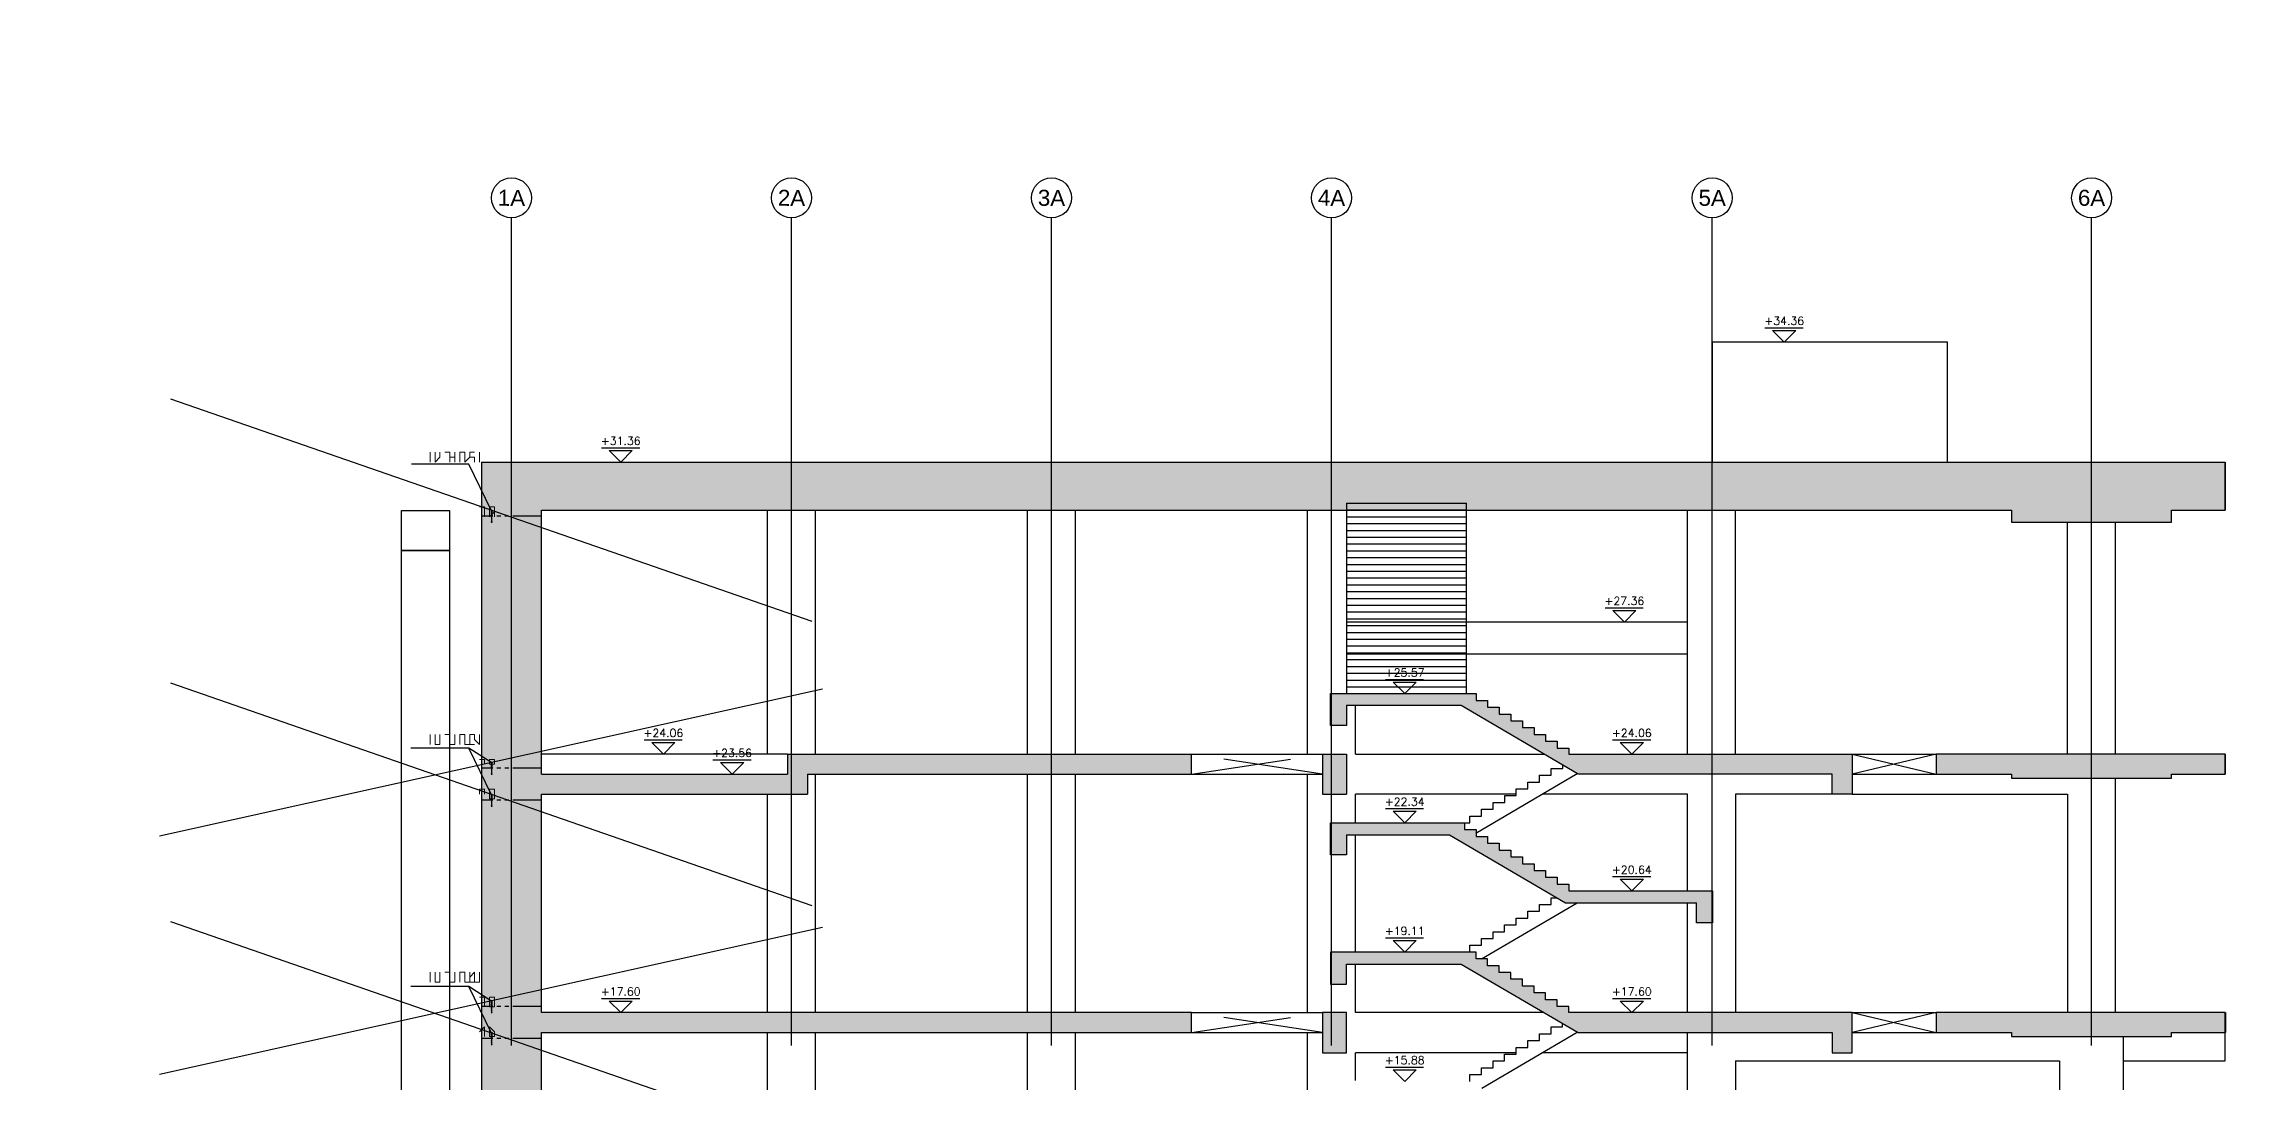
# Model space of a CAD drawing. Header units: millimetres. Extents: x 400382 to 401500, y 4543975 to 4544133.
# Drawn here: x 401132.5 to 401187, y 4544039 to 4544064.9 of the extents above; entities that cross this region are included whole.
import ezdxf
from ezdxf.enums import TextEntityAlignment as Align

# ---------------------------------------------------------------- set-up
doc = ezdxf.new("R2010")
doc.units = ezdxf.units.MM
for name, pattern in [('ACAD_ISO05W100', [33, 24, -3, 0, -3, 0, -3]), ('AKS', [3, 2.5, -0.25, 0, -0.25]), ('CIZGI', [0.4, 0.25, -0.15]), ('CONTINU', [0]), ('HIDDEN', [0.375, 0.25, -0.125])]:
    doc.linetypes.add(name, pattern=pattern)
for name, color, linetype in [('aks prota', 2, 'AKS'), ('caks prota', 4, 'Continuous'), ('görünüş prota', 4, 'Continuous'), ('inşaat derzi prota', 11, 'Continuous'), ('kesik prota', 2, 'CIZGI'), ('kesit prota', 1, 'Continuous'), ('kesit tarama prota', 252, 'Continuous'), ('kot prota', 4, 'Continuous'), ('merdiven prota', 2, 'Continuous'), ('not çizgisi prota', 4, 'Continuous'), ('PRT-CST-rc_level', 6, 'Continuous'), ('PRT-CST-rc_levermark', 4, 'Continuous'), ('st_s_su tutucu', 2, 'Continuous'), ('st_s_ölçü', 4, 'Continuous'), ('taks prota', 7, 'Continuous'), ('ölçü prota', 4, 'Continuous')]:
    doc.layers.add(name, color=color, linetype=linetype)
doc.layers.add('PRT-KD-kazik', color=172, linetype='Continuous', lineweight=25)
doc.styles.add('OLCU', font='romanstw.shx')
doc.styles.add('TAKS', font='Arial Unicode.ttf')
doc.dimstyles.new('1-50', dxfattribs={"dimtxt": 10, "dimasz": 4, "dimexe": 4, "dimexo": 8, "dimgap": 4, "dimtad": 1, "dimdec": 1, "dimrnd": 0.05, "dimzin": 9, "dimdsep": 46, "dimtxsty": 'OLCU', "dimblk1": 'OBLIQUE', "dimblk2": 'OBLIQUE', "dimsah": 1, "dimcen": 2, "dimdle": 4, "dimclrd": 4, "dimclre": 4, "dimclrt": 3, "dimadec": 1, "dimazin": 0, "dimtfac": 1, "dimtdec": 1, "dimtix": 1, "dimtmove": 2, "dimatfit": 3, "dimldrblk": 'OBLIQUE', "dimfxl": 1, "dimtvp": 1, "dimtolj": 1, "dimtzin": 1, "dimarcsym": 0})

# ---------------------------------------------------------------- blocks, each defined once
blk = doc.blocks.new('KOTK5')
at = {"layer": 'PRT-CST-rc_levermark'}
blk.add_line((217, 160), (-213, 160), dxfattribs=at)
blk.add_lwpolyline([(130, 130), (-130, 130), (0, 0)], close=True, dxfattribs=at)
at = {"layer": 'PRT-CST-rc_level', "style": 'OLCU'}
blk.add_attdef('000.00', text='', height=90, dxfattribs=at).set_placement((0, 193), align=Align.CENTER)
blk = doc.blocks.new('_Oblique')
at = {"layer": 'st_s_ölçü', "lineweight": -2}
blk.add_line((-0.5, -0.5), (0.5, 0.5), dxfattribs=at)
blk = doc.blocks.new('D')
at = {"layer": 'st_s_su tutucu', "linetype": 'CONTINU', "ltscale": 0.2}
for p, q in [((-39988, 52508), (-39993, 52508)), ((-39993, 52508), (-39993, 52507)), ((-39993, 52507), (-39991, 52506)), ((-39991, 52499), (-39992, 52499)), ((-39992, 52499), (-39992, 52498)), ((-39992, 52498), (-39991, 52498)), ((-39991, 52489), (-39992, 52489)), ((-39992, 52489), (-39992, 52488)), ((-39992, 52488), (-39991, 52488)), ((-39991, 52479), (-39992, 52479)), ((-39992, 52479), (-39992, 52478)), ((-39992, 52478), (-39991, 52478)), ((-39992, 52468), (-39992, 52469)), ((-39992, 52469), (-39991, 52469)), ((-39991, 52468), (-39992, 52468)), ((-39991, 52506), (-39991, 52499)), ((-39991, 52498), (-39991, 52489)), ((-39991, 52488), (-39991, 52479)), ((-39991, 52469), (-39991, 52478)), ((-39991, 52459), (-39991, 52468)), ((-39990, 52506), (-39988, 52507)), ((-39990, 52499), (-39990, 52506)), ((-39989, 52499), (-39990, 52499)), ((-39990, 52489), (-39990, 52498)), ((-39990, 52498), (-39989, 52498)), ((-39989, 52489), (-39990, 52489)), ((-39990, 52479), (-39990, 52488)), ((-39990, 52488), (-39989, 52488)), ((-39989, 52479), (-39990, 52479)), ((-39990, 52478), (-39989, 52478)), ((-39990, 52478), (-39990, 52469)), ((-39990, 52469), (-39989, 52469)), ((-39989, 52468), (-39990, 52468)), ((-39990, 52468), (-39990, 52459)), ((-39989, 52498), (-39989, 52499)), ((-39989, 52488), (-39989, 52489)), ((-39989, 52478), (-39989, 52479)), ((-39989, 52469), (-39989, 52468)), ((-39988, 52507), (-39988, 52508)), ((-39993, 52449), (-39991, 52450)), ((-39993, 52448), (-39993, 52449)), ((-39988, 52448), (-39993, 52448)), ((-39992, 52458), (-39992, 52459)), ((-39992, 52459), (-39991, 52459)), ((-39991, 52458), (-39992, 52458)), ((-39991, 52450), (-39991, 52458)), ((-39990, 52459), (-39989, 52459)), ((-39989, 52458), (-39990, 52458)), ((-39990, 52458), (-39990, 52450)), ((-39990, 52450), (-39988, 52449)), ((-39989, 52459), (-39989, 52458)), ((-39988, 52449), (-39988, 52448))]:
    blk.add_line(p, q, dxfattribs=at)

msp = doc.modelspace()

# ---------------------------------------------------------------- hatches: boundary and pattern name
at = {"layer": 'kesit tarama prota'}
h = msp.add_hatch(color=256, dxfattribs=at)
h.dxf.hatch_style = 1
h.paths.add_polyline_path([(401187.016, 4544017.851), (401180.088, 4544017.851), (401180.088, 4544019.581), (401187.016, 4544019.581), (401187.016, 4544019.781), (401179.788, 4544019.781), (401179.788, 4544017.851), (401177.688, 4544017.851), (401177.688, 4544019.781), (401170.602, 4544019.781), (401170.602, 4544019.934), (401170.312, 4544019.934), (401170.312, 4544020.104), (401170.022, 4544020.104), (401170.022, 4544020.274), (401169.732, 4544020.274), (401169.732, 4544020.444), (401169.442, 4544020.444), (401169.442, 4544020.614), (401169.152, 4544020.614), (401169.152, 4544020.784), (401168.862, 4544020.784), (401168.862, 4544020.954), (401168.572, 4544020.954), (401168.572, 4544021.124), (401168.282, 4544021.124), (401168.282, 4544021.294), (401164.647, 4544021.294), (401164.647, 4544020.495), (401165.047, 4544020.495), (401165.047, 4544020.994), (401167.911, 4544020.994), (401169.98, 4544019.781), (401164.747, 4544019.781), (401164.747, 4544019.581), (401170.286, 4544019.581), (401170.286, 4544017.851), (401149.088, 4544017.851), (401149.088, 4544019.581), (401161.172, 4544019.581), (401161.172, 4544019.781), (401145.422, 4544019.781), (401145.422, 4544025.301), (401161.172, 4544025.301), (401161.172, 4544025.901), (401145.422, 4544025.901), (401145.422, 4544030.761), (401161.172, 4544030.761), (401161.172, 4544031.361), (401144.922, 4544031.361), (401144.922, 4544040.191), (401161.172, 4544040.191), (401161.172, 4544040.691), (401144.922, 4544040.691), (401144.922, 4544046.151), (401151.572, 4544046.151), (401151.572, 4544046.651), (401161.172, 4544046.651), (401161.172, 4544047.151), (401151.072, 4544047.151), (401151.072, 4544046.651), (401144.922, 4544046.651), (401144.922, 4544053.251), (401181.671, 4544053.251), (401181.671, 4544052.951), (401185.671, 4544052.951), (401185.671, 4544053.251), (401187.01, 4544053.251), (401187.01, 4544054.451), (401143.422, 4544054.451), (401143.422, 4544015.851), (401144.338, 4544015.851), (401145.438, 4544013.651), (401152.438, 4544013.651), (401153.538, 4544015.851), (401187.016, 4544015.851)])
h.paths.add_polyline_path([(401170.586, 4544017.851), (401170.586, 4544019.581), (401177.388, 4544019.581), (401177.388, 4544017.851)], flags=16)
h.paths.add_polyline_path([(401150.438, 4544015.651), (401149.088, 4544015.651), (401149.088, 4544017.651), (401150.438, 4544017.651)], flags=16)
h.paths.add_polyline_path([(401148.788, 4544015.651), (401147.438, 4544015.651), (401147.438, 4544017.651), (401148.788, 4544017.651)], flags=16)
h.paths.add_polyline_path([(401148.788, 4544017.851), (401145.422, 4544017.851), (401145.422, 4544019.581), (401148.788, 4544019.581)], flags=16)
h = msp.add_hatch(color=256, dxfattribs=at)
h.dxf.hatch_style = 1
h.paths.add_polyline_path([(401177.688, 4544047.151), (401170.603, 4544047.151), (401170.603, 4544047.304), (401170.313, 4544047.304), (401170.313, 4544047.474), (401170.023, 4544047.474), (401170.023, 4544047.644), (401169.733, 4544047.644), (401169.733, 4544047.814), (401169.443, 4544047.814), (401169.443, 4544047.984), (401169.153, 4544047.984), (401169.153, 4544048.154), (401168.863, 4544048.154), (401168.863, 4544048.324), (401168.573, 4544048.324), (401168.573, 4544048.494), (401168.283, 4544048.494), (401168.283, 4544048.664), (401164.647, 4544048.664), (401164.647, 4544047.865), (401165.047, 4544047.865), (401165.047, 4544048.364), (401167.912, 4544048.364), (401170.834, 4544046.651), (401177.188, 4544046.651), (401177.188, 4544046.151), (401177.688, 4544046.151)])
h = msp.add_hatch(color=256, dxfattribs=at)
h.dxf.hatch_style = 1
h.paths.add_polyline_path([(401165.047, 4544047.151), (401164.447, 4544047.151), (401164.447, 4544046.151), (401165.047, 4544046.151)])
h = msp.add_hatch(color=256, dxfattribs=at)
h.dxf.hatch_style = 1
h.paths.add_polyline_path([(401187.01, 4544047.151), (401179.788, 4544047.151), (401179.788, 4544046.651), (401181.671, 4544046.651), (401181.671, 4544046.551), (401185.671, 4544046.551), (401185.671, 4544046.651), (401187.01, 4544046.651)])
h = msp.add_hatch(color=256, dxfattribs=at)
h.dxf.hatch_style = 1
h.paths.add_polyline_path([(401174.197, 4544043.734), (401170.603, 4544043.734), (401170.603, 4544043.904), (401170.313, 4544043.904), (401170.313, 4544044.074), (401170.023, 4544044.074), (401170.023, 4544044.244), (401169.733, 4544044.244), (401169.733, 4544044.414), (401169.443, 4544044.414), (401169.443, 4544044.584), (401169.153, 4544044.584), (401169.153, 4544044.754), (401168.863, 4544044.754), (401168.863, 4544044.924), (401168.573, 4544044.924), (401168.573, 4544045.094), (401168.283, 4544045.094), (401168.283, 4544045.264), (401167.993, 4544045.264), (401167.993, 4544045.434), (401164.647, 4544045.434), (401164.647, 4544044.635), (401165.047, 4544044.635), (401165.047, 4544045.134), (401167.622, 4544045.134), (401170.522, 4544043.434), (401173.797, 4544043.434), (401173.797, 4544042.935), (401174.197, 4544042.935)])
h = msp.add_hatch(color=256, dxfattribs=at)
h.dxf.hatch_style = 1
h.paths.add_polyline_path([(401177.688, 4544040.691), (401170.603, 4544040.691), (401170.603, 4544040.844), (401170.313, 4544040.844), (401170.313, 4544041.014), (401170.023, 4544041.014), (401170.023, 4544041.184), (401169.733, 4544041.184), (401169.733, 4544041.354), (401169.443, 4544041.354), (401169.443, 4544041.524), (401169.153, 4544041.524), (401169.153, 4544041.694), (401168.863, 4544041.694), (401168.863, 4544041.864), (401168.573, 4544041.864), (401168.573, 4544042.034), (401168.283, 4544042.034), (401168.283, 4544042.204), (401167.742, 4544042.204), (401164.647, 4544042.204), (401164.647, 4544041.405), (401165.047, 4544041.405), (401165.047, 4544041.904), (401167.912, 4544041.904), (401170.834, 4544040.191), (401177.188, 4544040.191), (401177.188, 4544039.691), (401177.688, 4544039.691)])
h = msp.add_hatch(color=256, dxfattribs=at)
h.dxf.hatch_style = 1
h.paths.add_polyline_path([(401165.047, 4544040.691), (401164.447, 4544040.691), (401164.447, 4544039.691), (401165.047, 4544039.691)])
h = msp.add_hatch(color=256, dxfattribs=at)
h.dxf.hatch_style = 1
h.paths.add_polyline_path([(401187.016, 4544040.691), (401179.788, 4544040.691), (401179.788, 4544040.191), (401181.671, 4544040.191), (401181.671, 4544040.091), (401185.671, 4544040.091), (401185.671, 4544040.191), (401187.016, 4544040.191)])

# ---------------------------------------------------------------- linework, layer by layer
at = {"layer": 'aks prota', "ltscale": 10}
for p, q in [((401144.172, 4544009.771), (401144.172, 4544060.553)), ((401151.172, 4544009.771), (401151.172, 4544060.553)), ((401157.672, 4544009.771), (401157.672, 4544060.553)), ((401164.672, 4544009.771), (401164.672, 4544060.553)), ((401174.188, 4544009.771), (401174.188, 4544060.553)), ((401183.672, 4544009.771), (401183.672, 4544060.553))]:
    msp.add_line(p, q, dxfattribs=at)
at = {"layer": 'caks prota', "ltscale": 0.05}
for centre in [(401144.172, 4544061.053), (401151.172, 4544061.053), (401157.672, 4544061.053), (401164.672, 4544061.053), (401174.188, 4544061.053), (401183.672, 4544061.053)]:
    msp.add_circle(centre, 0.5, dxfattribs=at)
at = {"layer": 'görünüş prota', "color": 4}
for p, q in [((401150.572, 4544047.151), (401150.572, 4544053.251)), ((401151.772, 4544047.151), (401151.772, 4544053.251)), ((401157.072, 4544047.151), (401157.072, 4544053.251)), ((401158.272, 4544047.151), (401158.272, 4544053.251)), ((401164.072, 4544047.151), (401164.072, 4544053.251)), ((401173.572, 4544047.151), (401173.572, 4544053.251)), ((401174.772, 4544047.151), (401174.772, 4544053.251)), ((401183.072, 4544047.151), (401183.072, 4544052.951)), ((401184.272, 4544047.151), (401184.272, 4544052.951)), ((401165.272, 4544047.151), (401165.272, 4544048.364)), ((401161.172, 4544047.151), (401164.447, 4544047.151)), ((401151.772, 4544040.691), (401151.772, 4544046.651)), ((401157.072, 4544040.691), (401157.072, 4544046.651)), ((401158.272, 4544040.691), (401158.272, 4544046.651)), ((401161.172, 4544046.651), (401164.447, 4544046.651)), ((401164.072, 4544040.691), (401164.072, 4544046.651)), ((401184.272, 4544040.691), (401184.272, 4544046.551)), ((401150.572, 4544040.691), (401150.572, 4544046.151)), ((401165.272, 4544045.455), (401165.272, 4544046.151)), ((401165.272, 4544042.225), (401165.272, 4544045.134)), ((401173.572, 4544040.691), (401173.572, 4544043.434)), ((401165.272, 4544040.691), (401165.272, 4544041.904)), ((401161.172, 4544040.691), (401164.447, 4544040.691)), ((401150.572, 4544031.361), (401150.572, 4544040.191)), ((401151.772, 4544031.361), (401151.772, 4544040.191)), ((401157.072, 4544031.361), (401157.072, 4544040.191)), ((401158.272, 4544031.361), (401158.272, 4544040.191)), ((401161.172, 4544040.191), (401164.447, 4544040.191)), ((401164.072, 4544031.361), (401164.072, 4544040.191)), ((401165.272, 4544038.995), (401165.272, 4544039.691)), ((401173.572, 4544037.465), (401173.572, 4544040.191)), ((401184.472, 4544031.361), (401184.472, 4544040.091))]:
    msp.add_line(p, q, dxfattribs=at)
for points in [[(401180.068, 4544054.451), (401180.068, 4544057.451), (401174.188, 4544057.451), (401174.188, 4544054.451)], [(401165.047, 4544053.424), (401165.047, 4544048.664)], [(401165.047, 4544053.424), (401168.047, 4544053.424)], [(401168.047, 4544048.664), (401168.047, 4544053.424)], [(401165.047, 4544053.254), (401168.047, 4544053.254)], [(401165.047, 4544053.084), (401168.047, 4544053.084)], [(401165.047, 4544052.914), (401168.047, 4544052.914)], [(401165.047, 4544052.744), (401168.047, 4544052.744)], [(401165.047, 4544052.574), (401168.047, 4544052.574)], [(401165.047, 4544052.404), (401168.047, 4544052.404)], [(401165.047, 4544052.234), (401168.047, 4544052.234)], [(401165.047, 4544052.064), (401168.047, 4544052.064)], [(401165.047, 4544051.894), (401168.047, 4544051.894)], [(401165.047, 4544051.724), (401168.047, 4544051.724)], [(401165.047, 4544051.554), (401168.047, 4544051.554)], [(401165.047, 4544051.384), (401168.047, 4544051.384)], [(401165.047, 4544051.214), (401168.047, 4544051.214)], [(401165.047, 4544051.044), (401168.047, 4544051.044)], [(401165.047, 4544050.874), (401168.047, 4544050.874)], [(401165.047, 4544050.704), (401168.047, 4544050.704)], [(401165.047, 4544050.534), (401168.047, 4544050.534)], [(401165.047, 4544050.364), (401168.047, 4544050.364)], [(401165.047, 4544050.194), (401168.047, 4544050.194)], [(401165.047, 4544050.024), (401168.047, 4544050.024)], [(401165.047, 4544049.854), (401168.047, 4544049.854)], [(401165.047, 4544049.684), (401168.047, 4544049.684)], [(401165.047, 4544049.514), (401168.047, 4544049.514)], [(401165.047, 4544049.344), (401168.047, 4544049.344)], [(401165.047, 4544049.174), (401168.047, 4544049.174)], [(401165.047, 4544049.004), (401168.047, 4544049.004)], [(401165.047, 4544048.834), (401168.047, 4544048.834)], [(401151.072, 4544047.151), (401144.922, 4544047.151)], [(401167.988, 4544045.434), (401168.13, 4544045.434), (401168.13, 4544045.604), (401168.42, 4544045.604), (401168.42, 4544045.774), (401168.71, 4544045.774), (401168.71, 4544045.944), (401169, 4544045.944), (401169, 4544046.114), (401169.29, 4544046.114), (401169.29, 4544046.284), (401169.58, 4544046.284), (401169.58, 4544046.454), (401169.87, 4544046.454), (401169.87, 4544046.624), (401170.16, 4544046.624), (401170.16, 4544046.794), (401170.45, 4544046.794), (401170.45, 4544046.876)], [(401177.688, 4544047.151), (401179.788, 4544047.151)], [(401168.275, 4544045.178), (401170.811, 4544046.665)], [(401177.688, 4544046.651), (401179.788, 4544046.651)], [(401177.188, 4544046.151), (401174.772, 4544046.151), (401174.772, 4544040.691)], [(401177.688, 4544046.151), (401183.072, 4544046.151), (401183.072, 4544040.691)], [(401168.128, 4544042.204), (401168.128, 4544042.374), (401168.418, 4544042.374), (401168.418, 4544042.544), (401168.708, 4544042.544), (401168.708, 4544042.714), (401168.998, 4544042.714), (401168.998, 4544042.884), (401169.288, 4544042.884), (401169.288, 4544043.054), (401169.578, 4544043.054), (401169.578, 4544043.224), (401169.868, 4544043.224), (401169.868, 4544043.394), (401170.158, 4544043.394), (401170.158, 4544043.564), (401170.295, 4544043.564)], [(401168.42, 4544042.034), (401170.808, 4544043.434)], [(401168.128, 4544038.974), (401168.128, 4544039.144), (401168.418, 4544039.144), (401168.418, 4544039.314), (401168.708, 4544039.314), (401168.708, 4544039.484), (401168.998, 4544039.484), (401168.998, 4544039.654), (401169.288, 4544039.654), (401169.288, 4544039.824), (401169.578, 4544039.824), (401169.578, 4544039.994), (401169.868, 4544039.994), (401169.868, 4544040.164), (401170.158, 4544040.164), (401170.158, 4544040.334), (401170.448, 4544040.334), (401170.448, 4544040.414)], [(401168.431, 4544038.804), (401170.813, 4544040.2)], [(401177.688, 4544040.691), (401179.788, 4544040.691)], [(401177.688, 4544040.191), (401179.788, 4544040.191)], [(401174.772, 4544039.491), (401174.772, 4544036.461)], [(401174.772, 4544039.491), (401182.872, 4544039.491), (401182.872, 4544031.361)]]:
    msp.add_lwpolyline(points, dxfattribs=at)
at = {"layer": 'inşaat derzi prota', "linetype": 'ACAD_ISO05W100', "ltscale": 0.03}
for points in [[(401144.922, 4544053.101), (401143.422, 4544053.101)], [(401144.922, 4544046.801), (401143.422, 4544046.801)], [(401144.922, 4544046.001), (401143.422, 4544046.001)], [(401144.922, 4544040.841), (401143.422, 4544040.841)], [(401144.922, 4544040.041), (401143.422, 4544040.041)]]:
    msp.add_lwpolyline(points, dxfattribs=at)
at = {"layer": 'kesik prota', "ltscale": 10}
for p, q in [((401187.01, 4544053.251), (401187.01, 4544054.451)), ((401187.01, 4544046.651), (401187.01, 4544047.151)), ((401187.01, 4544039.491), (401187.01, 4544040.691))]:
    msp.add_line(p, q, dxfattribs=at)
at = {"layer": 'kesit prota', "color": 1}
for p, q in [((401143.422, 4544054.451), (401187.01, 4544054.451)), ((401144.922, 4544046.651), (401144.922, 4544053.251)), ((401151.072, 4544047.151), (401161.172, 4544047.151)), ((401151.072, 4544047.151), (401151.072, 4544046.651)), ((401161.172, 4544046.651), (401161.172, 4544047.151)), ((401164.447, 4544047.151), (401165.047, 4544047.151)), ((401164.447, 4544047.151), (401164.447, 4544046.151)), ((401165.047, 4544047.151), (401165.047, 4544046.151)), ((401144.922, 4544046.651), (401151.072, 4544046.651)), ((401151.572, 4544046.651), (401161.172, 4544046.651)), ((401151.572, 4544046.651), (401151.572, 4544046.151)), ((401144.922, 4544046.151), (401151.572, 4544046.151)), ((401164.447, 4544046.151), (401165.047, 4544046.151))]:
    msp.add_line(p, q, dxfattribs=at)
for points in [[(401143.422, 4544054.451), (401143.422, 4544015.851), (401144.338, 4544015.851), (401145.438, 4544013.651), (401152.438, 4544013.651), (401153.538, 4544015.851), (401187.016, 4544015.851)], [(401144.922, 4544053.251), (401181.671, 4544053.251), (401181.671, 4544052.951), (401185.671, 4544052.951), (401185.671, 4544053.251), (401187.01, 4544053.251)], [(401170.834, 4544046.651), (401167.912, 4544048.364), (401165.047, 4544048.364), (401165.047, 4544047.865), (401164.647, 4544047.865), (401164.647, 4544048.664), (401168.283, 4544048.664), (401168.283, 4544048.494), (401168.573, 4544048.494), (401168.573, 4544048.324), (401168.863, 4544048.324), (401168.863, 4544048.154), (401169.153, 4544048.154), (401169.153, 4544047.984), (401169.443, 4544047.984), (401169.443, 4544047.814), (401169.733, 4544047.814), (401169.733, 4544047.644), (401170.023, 4544047.644), (401170.023, 4544047.474), (401170.313, 4544047.474), (401170.313, 4544047.304), (401170.603, 4544047.304), (401170.603, 4544047.151), (401177.688, 4544047.151), (401177.688, 4544046.151), (401177.188, 4544046.151), (401177.188, 4544046.651), (401170.834, 4544046.651)], [(401187.01, 4544047.151), (401179.788, 4544047.151), (401179.788, 4544046.651), (401181.671, 4544046.651), (401181.671, 4544046.551), (401185.671, 4544046.551), (401185.671, 4544046.651), (401187.01, 4544046.651)], [(401177.688, 4544046.651), (401177.688, 4544046.651)], [(401145.422, 4544025.901), (401145.422, 4544030.761), (401161.172, 4544030.761), (401161.172, 4544031.361), (401144.922, 4544031.361), (401144.922, 4544040.191), (401161.172, 4544040.191), (401161.172, 4544040.691), (401144.922, 4544040.691), (401144.922, 4544046.151)], [(401165.047, 4544045.134), (401165.047, 4544044.635), (401164.647, 4544044.635), (401164.647, 4544045.434), (401167.993, 4544045.434), (401167.993, 4544045.264), (401168.283, 4544045.264), (401168.283, 4544045.094), (401168.573, 4544045.094), (401168.573, 4544044.924), (401168.863, 4544044.924), (401168.863, 4544044.754), (401169.153, 4544044.754), (401169.153, 4544044.584), (401169.443, 4544044.584), (401169.443, 4544044.414), (401169.733, 4544044.414), (401169.733, 4544044.244), (401170.023, 4544044.244), (401170.023, 4544044.074), (401170.313, 4544044.074), (401170.313, 4544043.904), (401170.603, 4544043.904), (401170.603, 4544043.734), (401174.197, 4544043.734), (401174.197, 4544042.935), (401173.797, 4544042.935), (401173.797, 4544043.434)], [(401165.047, 4544045.134), (401167.622, 4544045.134), (401170.522, 4544043.434), (401173.797, 4544043.434)], [(401167.977, 4544045.434), (401167.977, 4544045.434)], [(401168.267, 4544042.204), (401168.267, 4544042.204), (401164.647, 4544042.204), (401164.647, 4544041.405), (401165.047, 4544041.405), (401165.047, 4544041.904), (401167.912, 4544041.904), (401170.834, 4544040.191), (401177.188, 4544040.191), (401177.188, 4544039.691), (401177.688, 4544039.691), (401177.688, 4544040.691), (401170.603, 4544040.691), (401170.603, 4544040.844), (401170.313, 4544040.844), (401170.313, 4544041.014), (401170.023, 4544041.014), (401170.023, 4544041.184), (401169.733, 4544041.184), (401169.733, 4544041.354), (401169.443, 4544041.354), (401169.443, 4544041.524), (401169.153, 4544041.524), (401169.153, 4544041.694), (401168.863, 4544041.694), (401168.863, 4544041.864), (401168.573, 4544041.864), (401168.573, 4544042.034), (401168.283, 4544042.034), (401168.283, 4544042.204), (401167.742, 4544042.204)], [(401187.01, 4544040.691), (401179.788, 4544040.691), (401179.788, 4544040.191), (401181.671, 4544040.191), (401181.671, 4544040.091), (401185.671, 4544040.091), (401185.671, 4544040.191), (401187.01, 4544040.191)]]:
    msp.add_lwpolyline(points, dxfattribs=at)
msp.add_lwpolyline([(401164.447, 4544040.691), (401164.447, 4544039.691), (401165.047, 4544039.691), (401165.047, 4544040.691)], close=True, dxfattribs=at)
at = {"layer": 'kesit tarama prota'}
for points in [[(401187.01, 4544054.451), (401187.01, 4544053.251)], [(401187.01, 4544047.151), (401187.01, 4544046.651)], [(401187.016, 4544040.691), (401187.016, 4544040.191)]]:
    msp.add_lwpolyline(points, dxfattribs=at)
at = {"layer": 'merdiven prota', "linetype": 'HIDDEN', "ltscale": 10}
for points in [[(401164.447, 4544046.651), (401161.172, 4544047.151)], [(401161.172, 4544046.651), (401164.447, 4544047.151)], [(401177.688, 4544047.151), (401179.788, 4544046.651)], [(401179.788, 4544047.151), (401177.688, 4544046.651)], [(401161.172, 4544040.191), (401164.447, 4544040.691)], [(401164.447, 4544040.191), (401161.172, 4544040.691)], [(401177.688, 4544040.691), (401179.788, 4544040.191)], [(401179.788, 4544040.691), (401177.688, 4544040.191)]]:
    msp.add_lwpolyline(points, dxfattribs=at)
at = {"layer": 'PRT-KD-kazik', "color": 3}
for points in [[(401141.422, 4544053.239), (401142.622, 4544053.239), (401142.622, 4544052.239), (401141.422, 4544052.239)], [(401141.422, 4544052.239), (401142.622, 4544052.239), (401142.622, 4544007.939), (401141.422, 4544007.939)]]:
    msp.add_lwpolyline(points, close=True, dxfattribs=at)
at = {"layer": 'st_s_ölçü', "color": 6, "lineweight": 0}
for points in [[(401142.137, 4544054.694), (401142.137, 4544054.571), (401142.137, 4544054.447), (401142.137, 4544054.571)], [(401142.261, 4544054.694), (401142.261, 4544054.571), (401142.261, 4544054.447), (401142.384, 4544054.571), (401142.384, 4544054.694)], [(401142.508, 4544054.694), (401142.632, 4544054.694)], [(401142.632, 4544054.694), (401142.632, 4544054.447)], [(401142.632, 4544054.694), (401142.632, 4544054.571), (401142.756, 4544054.571), (401142.756, 4544054.447), (401142.756, 4544054.571), (401142.756, 4544054.694)], [(401142.879, 4544054.694), (401142.879, 4544054.447)], [(401142.879, 4544054.694), (401143.003, 4544054.694)], [(401143.003, 4544054.694), (401143.003, 4544054.571), (401143.003, 4544054.447), (401143.127, 4544054.571), (401143.127, 4544054.694)], [(401143.251, 4544054.694), (401143.127, 4544054.694), (401143.127, 4544054.571), (401143.251, 4544054.571), (401143.251, 4544054.447), (401143.251, 4544054.571)], [(401143.375, 4544053.333), (401143.498, 4544053.333), (401143.498, 4544053.209)], [(401142.137, 4544047.516), (401142.137, 4544047.64), (401142.137, 4544047.516), (401142.137, 4544047.393)], [(401142.261, 4544047.64), (401142.261, 4544047.516), (401142.261, 4544047.393), (401142.384, 4544047.393), (401142.384, 4544047.516), (401142.384, 4544047.64)], [(401142.508, 4544047.64), (401142.632, 4544047.64)], [(401142.632, 4544047.64), (401142.632, 4544047.393)], [(401142.632, 4544047.64), (401142.632, 4544047.516), (401142.632, 4544047.393), (401142.756, 4544047.393), (401142.756, 4544047.516), (401142.756, 4544047.64)], [(401142.879, 4544047.64), (401142.879, 4544047.393)], [(401142.879, 4544047.64), (401143.003, 4544047.64)], [(401143.003, 4544047.64), (401143.003, 4544047.516), (401143.003, 4544047.393), (401143.127, 4544047.393), (401143.127, 4544047.516), (401143.127, 4544047.64)], [(401143.251, 4544047.516), (401143.251, 4544047.64), (401143.127, 4544047.64), (401143.127, 4544047.516), (401143.127, 4544047.393), (401143.251, 4544047.393)], [(401143.251, 4544047.64), (401143.251, 4544047.516), (401143.375, 4544047.393), (401143.375, 4544047.516), (401143.375, 4544047.64)], [(401143.375, 4544047.021), (401143.498, 4544047.021), (401143.498, 4544046.898)], [(401143.375, 4544046.155), (401143.375, 4544046.279), (401143.498, 4544046.279), (401143.498, 4544046.155)], [(401142.137, 4544041.576), (401142.137, 4544041.7), (401142.137, 4544041.576), (401142.137, 4544041.452)], [(401142.261, 4544041.7), (401142.261, 4544041.452), (401142.384, 4544041.452), (401142.384, 4544041.7)], [(401142.508, 4544041.7), (401142.632, 4544041.7)], [(401142.632, 4544041.7), (401142.632, 4544041.452)], [(401142.632, 4544041.7), (401142.632, 4544041.452), (401142.756, 4544041.452), (401142.756, 4544041.7)], [(401142.879, 4544041.7), (401142.879, 4544041.452)], [(401142.879, 4544041.7), (401143.003, 4544041.7)], [(401143.003, 4544041.7), (401143.003, 4544041.452), (401143.127, 4544041.452), (401143.127, 4544041.7)], [(401143.251, 4544041.576), (401143.251, 4544041.7), (401143.127, 4544041.576), (401143.127, 4544041.452), (401143.251, 4544041.452)], [(401143.251, 4544041.7), (401143.251, 4544041.452), (401143.375, 4544041.452), (401143.375, 4544041.7)], [(401143.375, 4544041.081), (401143.498, 4544041.081), (401143.498, 4544040.957)], [(401143.498, 4544040.957), (401143.498, 4544040.833)], [(401143.746, 4544040.957), (401143.746, 4544040.833)], [(401143.375, 4544040.215), (401143.498, 4544040.338), (401143.498, 4544040.215), (401143.498, 4544040.091)]]:
    msp.add_lwpolyline(points, dxfattribs=at)
for points in [[(401143.375, 4544054.694), (401143.375, 4544054.571), (401143.375, 4544054.447), (401143.375, 4544054.571), (401143.375, 4544054.694)], [(401143.622, 4544053.086), (401143.622, 4544053.333), (401143.746, 4544053.333), (401143.746, 4544053.209), (401143.622, 4544053.086)], [(401143.498, 4544053.209), (401143.498, 4544053.086), (401143.498, 4544053.209)], [(401143.498, 4544053.209), (401143.498, 4544053.086), (401143.498, 4544053.209)], [(401143.746, 4544053.209), (401143.746, 4544053.086), (401143.746, 4544053.209)], [(401143.622, 4544046.898), (401143.622, 4544047.021), (401143.746, 4544047.021), (401143.746, 4544046.898), (401143.622, 4544046.898)], [(401143.622, 4544046.031), (401143.622, 4544046.279), (401143.746, 4544046.279), (401143.746, 4544046.155), (401143.746, 4544046.031), (401143.622, 4544046.031)], [(401143.498, 4544040.957), (401143.498, 4544040.833), (401143.498, 4544040.957)], [(401143.622, 4544040.833), (401143.622, 4544041.081), (401143.746, 4544041.081), (401143.746, 4544040.957), (401143.746, 4544040.833), (401143.622, 4544040.833)], [(401143.622, 4544040.091), (401143.622, 4544040.338), (401143.746, 4544040.215), (401143.746, 4544040.091), (401143.622, 4544040.091)]]:
    msp.add_lwpolyline(points, close=True, dxfattribs=at)
at = {"layer": 'ölçü prota'}
for p, q in [((401173.572, 4544050.451), (401165.047, 4544050.451)), ((401173.572, 4544049.651), (401165.047, 4544049.651))]:
    msp.add_line(p, q, dxfattribs=at)
for points in [[(401165.047, 4544047.151), (401165.047, 4544047.151)], [(401165.272, 4544047.151), (401169.981, 4544047.151)], [(401169.29, 4544046.151), (401165.272, 4544046.151)], [(401173.572, 4544043.755), (401173.572, 4544046.151), (401169.935, 4544046.151)], [(401169.981, 4544040.691), (401165.272, 4544040.691)], [(401169.288, 4544039.691), (401165.272, 4544039.691)], [(401173.572, 4544039.691), (401169.944, 4544039.691)], [(401184.472, 4544039.491), (401187.01, 4544039.491)]]:
    msp.add_lwpolyline(points, dxfattribs=at)

# ---------------------------------------------------------------- block references
at = {"layer": 'kot prota', "linetype": 'CONTINU', "ltscale": 0.1}
ref = msp.add_blockref('KOTK5', (401175.988, 4544057.451), dxfattribs=dict(at, xscale=-0.002222222222222221, yscale=0.002222222222222221, zscale=0.002222222222222222, rotation=1.399620875197627e-05))
ref.add_attrib('000.00', '+34.36', dxfattribs={"layer": 'PRT-CST-rc_level', "height": 0.2, "rotation": 0, "style": 'OLCU'}).set_placement((401175.988, 4544057.88), align=Align.CENTER)
ref = msp.add_blockref('KOTK5', (401146.903, 4544054.451), dxfattribs=dict(at, xscale=-0.002222222222222221, yscale=0.002222222222222221, zscale=0.002222222222222222, rotation=1.399620875197627e-05))
ref.add_attrib('000.00', '+31.36', dxfattribs={"layer": 'PRT-CST-rc_level', "height": 0.2, "rotation": 0, "style": 'OLCU'}).set_placement((401146.903, 4544054.88), align=Align.CENTER)
ref = msp.add_blockref('KOTK5', (401171.992, 4544050.451), dxfattribs=dict(at, xscale=-0.002222222222222221, yscale=0.002222222222222221, zscale=0.002222222222222222, rotation=1.399620875197627e-05))
ref.add_attrib('000.00', '+27.36', dxfattribs={"layer": 'PRT-CST-rc_level', "height": 0.2, "rotation": 0, "style": 'OLCU'}).set_placement((401171.992, 4544050.88), align=Align.CENTER)
ref = msp.add_blockref('KOTK5', (401166.501, 4544048.664), dxfattribs=dict(at, xscale=-0.002222222222222221, yscale=0.002222222222222221, zscale=0.002222222222222222, rotation=1.399620875197627e-05))
ref.add_attrib('000.00', '+25.57', dxfattribs={"layer": 'PRT-CST-rc_level', "height": 0.2, "rotation": 0, "style": 'OLCU'}).set_placement((401166.501, 4544049.093), align=Align.CENTER)
ref = msp.add_blockref('KOTK5', (401147.969, 4544047.151), dxfattribs=dict(at, xscale=-0.002222222222222221, yscale=0.002222222222222221, zscale=0.002222222222222222, rotation=1.399620875197627e-05))
ref.add_attrib('000.00', '+24.06', dxfattribs={"layer": 'PRT-CST-rc_level', "height": 0.2, "rotation": 0, "style": 'OLCU'}).set_placement((401147.969, 4544047.58), align=Align.CENTER)
ref = msp.add_blockref('KOTK5', (401172.178, 4544047.151), dxfattribs=dict(at, xscale=-0.002222222222222221, yscale=0.002222222222222221, zscale=0.002222222222222222, rotation=1.399620875197627e-05))
ref.add_attrib('000.00', '+24.06', dxfattribs={"layer": 'PRT-CST-rc_level', "height": 0.2, "rotation": 0, "style": 'OLCU'}).set_placement((401172.178, 4544047.58), align=Align.CENTER)
ref = msp.add_blockref('KOTK5', (401149.687, 4544046.651), dxfattribs=dict(at, xscale=-0.002222222222222221, yscale=0.002222222222222221, zscale=0.002222222222222222, rotation=1.399620875197627e-05))
ref.add_attrib('000.00', '+23.56', dxfattribs={"layer": 'PRT-CST-rc_level', "height": 0.2, "rotation": 0, "style": 'OLCU'}).set_placement((401149.687, 4544047.08), align=Align.CENTER)
ref = msp.add_blockref('KOTK5', (401166.501, 4544045.434), dxfattribs=dict(at, xscale=-0.002222222222222221, yscale=0.002222222222222221, zscale=0.002222222222222222, rotation=1.399620875197627e-05))
ref.add_attrib('000.00', '+22.34', dxfattribs={"layer": 'PRT-CST-rc_level', "height": 0.2, "rotation": 0, "style": 'OLCU'}).set_placement((401166.501, 4544045.863), align=Align.CENTER)
ref = msp.add_blockref('KOTK5', (401172.178, 4544043.734), dxfattribs=dict(at, xscale=-0.002222222222222221, yscale=0.002222222222222221, zscale=0.002222222222222222, rotation=1.399620875197627e-05))
ref.add_attrib('000.00', '+20.64', dxfattribs={"layer": 'PRT-CST-rc_level', "height": 0.2, "rotation": 0, "style": 'OLCU'}).set_placement((401172.178, 4544044.163), align=Align.CENTER)
ref = msp.add_blockref('KOTK5', (401166.501, 4544042.204), dxfattribs=dict(at, xscale=-0.002222222222222221, yscale=0.002222222222222221, zscale=0.002222222222222222, rotation=1.399620875197627e-05))
ref.add_attrib('000.00', '+19.11', dxfattribs={"layer": 'PRT-CST-rc_level', "height": 0.2, "rotation": 0, "style": 'OLCU'}).set_placement((401166.501, 4544042.633), align=Align.CENTER)
ref = msp.add_blockref('KOTK5', (401146.903, 4544040.691), dxfattribs=dict(at, xscale=-0.002222222222222221, yscale=0.002222222222222221, zscale=0.002222222222222222, rotation=1.399620875197627e-05))
ref.add_attrib('000.00', '+17.60', dxfattribs={"layer": 'PRT-CST-rc_level', "height": 0.2, "rotation": 0, "style": 'OLCU'}).set_placement((401146.903, 4544041.12), align=Align.CENTER)
ref = msp.add_blockref('KOTK5', (401172.178, 4544040.691), dxfattribs=dict(at, xscale=-0.002222222222222221, yscale=0.002222222222222221, zscale=0.002222222222222222, rotation=1.399620875197627e-05))
ref.add_attrib('000.00', '+17.60', dxfattribs={"layer": 'PRT-CST-rc_level', "height": 0.2, "rotation": 0, "style": 'OLCU'}).set_placement((401172.178, 4544041.12), align=Align.CENTER)
ref = msp.add_blockref('KOTK5', (401166.501, 4544038.974), dxfattribs=dict(at, xscale=-0.002222222222222221, yscale=0.002222222222222221, zscale=0.002222222222222222, rotation=1.399620875197627e-05))
ref.add_attrib('000.00', '+15.88', dxfattribs={"layer": 'PRT-CST-rc_level', "height": 0.2, "rotation": 0, "style": 'OLCU'}).set_placement((401166.501, 4544039.403), align=Align.CENTER)
at = {"layer": 'st_s_ölçü', "xscale": 0.004999999999999996, "yscale": 0.004999999999999996, "zscale": 0.004999999999999996, "rotation": 180.0000139962129}
for p in [(400943.721, 4544315.492), (400943.721, 4544309.192), (400943.721, 4544308.392), (400943.721, 4544303.232), (400943.721, 4544302.432)]:
    msp.add_blockref('D', p, dxfattribs=at)

# ---------------------------------------------------------------- texts
at = {"layer": 'taks prota', "style": 'TAKS'}
for s, p in [('1A', (401144.172, 4544061.053)), ('2A', (401151.172, 4544061.053)), ('3A', (401157.672, 4544061.053)), ('4A', (401164.672, 4544061.053)), ('5A', (401174.188, 4544061.053)), ('6A', (401183.672, 4544061.053))]:
    msp.add_text(s, height=0.4, rotation=359.5052, dxfattribs=at).set_placement(p, align=Align.MIDDLE_CENTER)

# ---------------------------------------------------------------- leaders
at = {"layer": 'not çizgisi prota'}
for points in [[(401143.666, 4544053.251), (401143.108, 4544054.401), (401141.669, 4544054.401)], [(401143.666, 4544046.151), (401143.108, 4544047.301), (401141.669, 4544047.301)], [(401143.659, 4544046.95), (401143.108, 4544047.301), (401141.657, 4544047.301)], [(401143.666, 4544040.191), (401143.108, 4544041.341), (401141.669, 4544041.341)], [(401143.659, 4544040.99), (401143.108, 4544041.341), (401141.657, 4544041.341)], [(401143.666, 4544030.861), (401143.108, 4544032.011), (401141.669, 4544032.011)], [(401143.659, 4544031.66), (401143.108, 4544032.011), (401141.657, 4544032.011)]]:
    msp.add_leader(points, dimstyle='1-50', override={"dimasz": 12, "dimgap": 4, "dimtad": 0}, dxfattribs=at)

doc.saveas('drawing.dxf')
